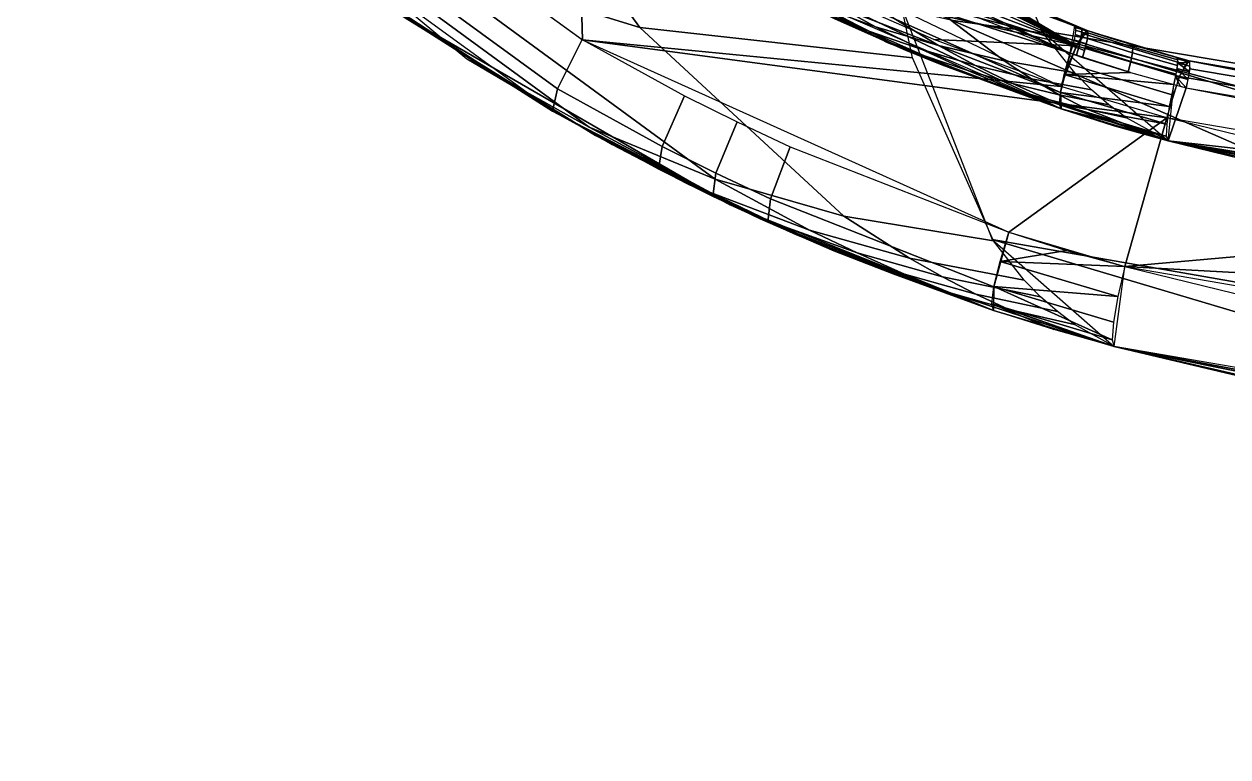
# Model space of a CAD drawing. Extents: x -48 to 59, y -19 to 0.
# Drawn here: x -34.01 to -23.82, y -18.51 to -12.31 of the extents above; entities that cross this region are included whole.
import ezdxf

# ---------------------------------------------------------------- set-up
doc = ezdxf.new("R2010")
doc.units = 0
doc.header["$MEASUREMENT"] = 0
doc.layers.add('IGES LEVEL 0', color=7, linetype='CONTINUOUS')

msp = doc.modelspace()

# ---------------------------------------------------------------- linework, layer by layer
at = {"layer": 'IGES LEVEL 0'}
for points in [[(-31.159, -9.512, -1.125), (-31.159, -9.512, -1.125), (-30.726, -9.157, -0.636), (-25.102, -12.49, -1.84)], [(-25.102, -12.49, -1.84), (-25.102, -12.49, -1.84), (-30.726, -9.157, -0.636), (-29.861, -9.84, -0.775)], [(-34.005, -9.495, 4.417), (-30.26, -12.599, 3.234), (-29.225, -13.178, 4.172), (-32.475, -10.797, 6.137)], [(-25.102, -12.49, -1.84), (-25.102, -12.49, -1.84), (-30.262, -10.221, -1.264), (-31.159, -9.512, -1.125)], [(-25.102, -12.49, -1.84), (-25.102, -12.49, -1.84), (-29.861, -9.84, -0.775), (-28.956, -10.465, -0.915)], [(-29.493, -12.853, -1.19), (-32.737, -10.487, -0.688), (-32.459, -10.135, -0.917), (-29.285, -12.438, -1.412)], [(-29.325, -10.87, -1.406), (-29.325, -10.87, -1.406), (-32.456, -10.137, -0.918), (-29.282, -12.44, -1.413)], [(-30.37, -10.148, 0.751), (-30.37, -10.148, 0.751), (-26.584, -11.998, 0.029), (-25.155, -12.552, -0.163)], [(-25.155, -12.552, -0.163), (-25.155, -12.552, -0.163), (-28.084, -11.618, 0.414), (-30.37, -10.148, 0.751)], [(-25.102, -12.49, -1.84), (-25.102, -12.49, -1.84), (-29.325, -10.87, -1.406), (-30.262, -10.221, -1.264)], [(-18.98, -13.444, 8.56), (-18.98, -13.444, 8.56), (-26.218, -10.251, 11.481), (-25.4, -12.36, 6.75)], [(-26.218, -10.251, 11.481), (-26.218, -10.251, 11.481), (-18.98, -13.444, 8.56), (-18.845, -12.189, 11.539)], [(-29.534, -13.043, -0.72), (-32.814, -10.656, -0.226), (-32.737, -10.487, -0.688), (-29.493, -12.853, -1.19)], [(-31.956, -10.471, 9.197), (-30.717, -11.743, 7.769), (-28.795, -12.334, 9.275), (-29.596, -11.236, 11.021)], [(-25.102, -12.49, -1.84), (-25.102, -12.49, -1.84), (-28.956, -10.465, -0.915), (-28.019, -11.03, -1.057)], [(-27.519, -10.697, 9.583), (-26.165, -12.273, 6.116), (-25.385, -12.382, 6.681), (-26.086, -10.802, 10.482)], [(-32.475, -10.797, 6.137), (-29.225, -13.178, 4.172), (-28.16, -13.618, 5.069), (-30.717, -11.743, 7.769)], [(-25.102, -12.49, -1.84), (-25.102, -12.49, -1.84), (-28.353, -11.456, -1.549), (-29.325, -10.87, -1.406)], [(-29.282, -12.44, -1.413), (-29.282, -12.44, -1.413), (-25.235, -12.834, -1.98), (-29.325, -10.87, -1.406)], [(-25.102, -12.49, -1.84), (-25.102, -12.49, -1.84), (-28.019, -11.03, -1.057), (-27.049, -11.534, -1.199)], [(-29.169, -11.159, 1.616), (-29.169, -11.159, 1.616), (-26.705, -12.461, 0.627), (-28.114, -11.778, 0.819)], [(-29.169, -11.159, 1.616), (-29.169, -11.159, 1.616), (-26.564, -12.521, 2.339), (-25.233, -13.024, 1.674)], [(-29.169, -11.159, 1.616), (-29.169, -11.159, 1.616), (-27.951, -11.863, 2.797), (-26.564, -12.521, 2.339)], [(-25.233, -13.024, 1.674), (-25.233, -13.024, 1.674), (-26.705, -12.461, 0.627), (-29.169, -11.159, 1.616)], [(-25.115, -12.325, -0.452), (-27.858, -11.119, -0.07), (-27.935, -11.336, 0.219), (-25.155, -12.552, -0.163)], [(-29.596, -11.236, 11.021), (-28.795, -12.334, 9.275), (-26.49, -12.591, 10.8), (-26.715, -11.514, 12.764)], [(-27.546, -11.285, -0.679), (-27.546, -11.285, -0.679), (-25.115, -12.325, -0.452), (-25.011, -12.36, -0.465)], [(-27.546, -11.285, -0.679), (-27.546, -11.285, -0.679), (-26.524, -11.775, -0.26), (-25.115, -12.325, -0.452)], [(-27.546, -11.285, -0.679), (-27.546, -11.285, -0.679), (-25.011, -12.36, -0.465), (-26.047, -11.978, -1.342)], [(-25.102, -12.49, -1.84), (-25.102, -12.49, -1.84), (-27.348, -11.979, -1.693), (-28.353, -11.456, -1.549)], [(-25.102, -12.49, -1.84), (-25.102, -12.49, -1.84), (-27.049, -11.534, -1.199), (-26.047, -11.978, -1.342)], [(-28.224, -11.642, 4.472), (-27.31, -12.143, 3.807), (-26.801, -12.33, 4.221), (-27.574, -11.9, 5.017)], [(-25.236, -12.884, 0.055), (-25.236, -12.884, 0.055), (-28.111, -11.777, 0.819), (-28.084, -11.618, 0.414)], [(-28.084, -11.618, 0.414), (-28.084, -11.618, 0.414), (-25.155, -12.552, -0.163), (-25.236, -12.884, 0.055)], [(-30.717, -11.743, 7.769), (-28.16, -13.618, 5.069), (-27.071, -13.931, 5.929), (-28.795, -12.334, 9.275)], [(-28.111, -11.777, 0.819), (-28.111, -11.777, 0.819), (-25.236, -12.884, 0.055), (-25.233, -13.024, 0.435)], [(-27.83, -11.915, 3.37), (-27.299, -12.182, 3.105), (-26.849, -12.368, 3.472), (-27.31, -12.143, 3.807)], [(-27.574, -11.9, 5.017), (-26.801, -12.33, 4.221), (-26.27, -12.488, 4.639), (-26.889, -12.111, 5.564)], [(-30.859, -12.199, 0.45), (-30.859, -12.199, 0.45), (-29.534, -13.042, -0.72), (-31.235, -11.933, -0.469)], [(-27.746, -11.969, 2.73), (-27.145, -12.262, 2.534), (-26.767, -12.428, 2.837), (-27.299, -12.182, 3.105)], [(-25.102, -12.49, -1.84), (-25.102, -12.49, -1.84), (-26.309, -12.438, -1.836), (-27.348, -11.979, -1.693)], [(-25.102, -12.49, -1.84), (-25.102, -12.49, -1.84), (-26.047, -11.978, -1.342), (-25.011, -12.36, -1.484)], [(-26.047, -11.978, -1.342), (-26.047, -11.978, -1.342), (-25.011, -12.36, -0.465), (-25.011, -12.36, -1.484)], [(-26.889, -12.111, 5.564), (-26.27, -12.488, 4.639), (-25.713, -12.618, 5.063), (-26.165, -12.273, 6.116)], [(-19.298, -15.268, 8.691), (-19.298, -15.268, 8.691), (-26.616, -12.069, 11.802), (-25.814, -14.128, 6.906)], [(-26.616, -12.069, 11.802), (-26.616, -12.069, 11.802), (-19.298, -15.268, 8.691), (-19.174, -14.037, 11.812)], [(-26.616, -12.069, 11.802), (-26.616, -12.069, 11.802), (-19.174, -14.037, 11.812), (-18.939, -12.293, 14.843)], [(-30.859, -12.199, 0.45), (-30.859, -12.199, 2.169), (-28.031, -13.835, 2.169), (-28.031, -13.835, 0.45)], [(-30.859, -12.199, 2.169), (-30.859, -12.199, 2.169), (-30.782, -12.253, 3.392), (-29.171, -13.249, 2.91)], [(-29.171, -13.249, 2.91), (-29.171, -13.249, 2.91), (-28.031, -13.835, 2.169), (-30.859, -12.199, 2.169)], [(-29.534, -13.042, -0.72), (-29.534, -13.042, -0.72), (-30.859, -12.199, 0.45), (-28.031, -13.835, 0.45)], [(-27.31, -12.143, 3.807), (-26.849, -12.368, 3.472), (-26.411, -12.522, 3.821), (-26.801, -12.33, 4.221)], [(-27.299, -12.182, 3.105), (-26.767, -12.428, 2.837), (-26.388, -12.575, 3.135), (-26.849, -12.368, 3.472)], [(-27.145, -12.262, 2.534), (-26.549, -12.527, 2.334), (-26.24, -12.651, 2.566), (-26.767, -12.428, 2.837)], [(-26.165, -12.273, 6.116), (-25.713, -12.618, 5.063), (-25.117, -12.719, 5.504), (-25.385, -12.382, 6.681)], [(-28.795, -12.334, 9.275), (-27.071, -13.931, 5.929), (-25.805, -14.141, 6.863), (-26.49, -12.591, 10.8)], [(-26.849, -12.368, 3.472), (-26.388, -12.575, 3.135), (-26.021, -12.699, 3.418), (-26.411, -12.522, 3.821)], [(-26.801, -12.33, 4.221), (-26.411, -12.522, 3.821), (-25.957, -12.656, 4.173), (-26.27, -12.488, 4.639)], [(-19.009, -14.301, 5.078), (-19.009, -14.301, 5.078), (-25.4, -12.36, 6.75), (-24.326, -13.294, 1.674)], [(-25.4, -12.36, 6.75), (-25.4, -12.36, 6.75), (-19.009, -14.301, 5.078), (-18.98, -13.444, 8.56)], [(-25.123, -12.439, -0.221), (-25.071, -12.456, -0.228), (-25.062, -12.411, -0.274), (-25.114, -12.394, -0.267)], [(-25.109, -12.335, -0.386), (-25.057, -12.352, -0.393), (-25.063, -12.343, -0.459), (-25.115, -12.325, -0.452)], [(-25.114, -12.394, -0.267), (-25.062, -12.411, -0.274), (-25.057, -12.376, -0.33), (-25.109, -12.358, -0.323)], [(-25.109, -12.358, -0.323), (-25.057, -12.376, -0.33), (-25.057, -12.352, -0.393), (-25.109, -12.335, -0.386)], [(-25.046, -12.388, -1.674), (-24.181, -12.647, -1.788), (-24.23, -12.751, -1.955), (-25.102, -12.49, -1.84)], [(-25.071, -12.456, -0.228), (-25.019, -12.474, -0.235), (-25.01, -12.428, -0.281), (-25.062, -12.411, -0.274)], [(-25.057, -12.352, -0.393), (-25.006, -12.37, -0.399), (-25.011, -12.36, -0.465), (-25.063, -12.343, -0.459)], [(-25.062, -12.411, -0.274), (-25.01, -12.428, -0.281), (-25.006, -12.393, -0.337), (-25.057, -12.376, -0.33)], [(-25.057, -12.376, -0.33), (-25.006, -12.393, -0.337), (-25.006, -12.37, -0.399), (-25.057, -12.352, -0.393)], [(-25.011, -12.36, -1.484), (-24.149, -12.616, -1.6), (-24.181, -12.647, -1.788), (-25.046, -12.388, -1.674)], [(-25.005, -12.38, -0.365), (-24.625, -12.501, -0.415), (-24.632, -12.481, -0.515), (-25.011, -12.36, -0.465)], [(-25.011, -12.36, -0.805), (-25.011, -12.36, -0.805), (-25.011, -12.36, -0.465), (-24.813, -12.425, -0.492)], [(-24.813, -12.425, -0.492), (-24.813, -12.425, -0.492), (-25.011, -12.36, -1.145), (-25.011, -12.36, -0.805)], [(-24.798, -12.429, -1.513), (-24.798, -12.429, -1.513), (-25.011, -12.36, -1.484), (-25.011, -12.36, -1.145)], [(-25.011, -12.36, -1.145), (-25.011, -12.36, -1.145), (-24.813, -12.425, -0.492), (-24.798, -12.429, -1.513)], [(-25.01, -12.428, -0.281), (-24.629, -12.549, -0.331), (-24.625, -12.501, -0.415), (-25.005, -12.38, -0.365)], [(-24.798, -12.429, -1.513), (-24.798, -12.429, -1.513), (-24.813, -12.425, -0.492), (-24.613, -12.486, -0.518)], [(-28.606, -13.341, -1.319), (-29.493, -12.853, -1.19), (-29.285, -12.438, -1.412), (-28.417, -12.913, -1.54)], [(-29.282, -12.44, -1.413), (-29.282, -12.44, -1.413), (-24.339, -13.1, -2.096), (-25.235, -12.834, -1.98)], [(-24.339, -13.1, -2.096), (-24.339, -13.1, -2.096), (-29.282, -12.44, -1.413), (-25.674, -14.067, -1.922)], [(-26.767, -12.428, 2.837), (-26.24, -12.651, 2.566), (-25.932, -12.763, 2.794), (-26.388, -12.575, 3.135)], [(-25.233, -13.024, 1.674), (-25.233, -13.024, 1.674), (-25.233, -13.024, 0.435), (-26.705, -12.461, 0.627)], [(-26.24, -12.651, 2.566), (-26.24, -12.651, 2.566), (-26.549, -12.527, 2.334), (-25.233, -13.024, 1.674)], [(-26.411, -12.522, 3.821), (-26.021, -12.699, 3.418), (-25.642, -12.809, 3.704), (-25.957, -12.656, 4.173)], [(-25.102, -12.49, -1.84), (-25.102, -12.49, -1.84), (-25.235, -12.834, -1.98), (-26.309, -12.438, -1.836)], [(-26.27, -12.488, 4.639), (-25.957, -12.656, 4.173), (-25.482, -12.769, 4.533), (-25.713, -12.618, 5.063)], [(-25.102, -12.49, -1.84), (-24.23, -12.751, -1.955), (-24.284, -12.907, -2.061), (-25.167, -12.644, -1.947)], [(-25.155, -12.552, -0.163), (-25.102, -12.57, -0.17), (-25.085, -12.511, -0.192), (-25.137, -12.494, -0.185)], [(-25.137, -12.494, -0.185), (-25.085, -12.511, -0.192), (-25.071, -12.456, -0.228), (-25.123, -12.439, -0.221)], [(-25.102, -12.57, -0.17), (-25.05, -12.588, -0.176), (-25.033, -12.529, -0.198), (-25.085, -12.511, -0.192)], [(-25.085, -12.511, -0.192), (-25.033, -12.529, -0.198), (-25.019, -12.474, -0.235), (-25.071, -12.456, -0.228)], [(-25.05, -12.588, -0.176), (-24.664, -12.709, -0.226), (-24.642, -12.622, -0.265), (-25.026, -12.501, -0.215)], [(-25.026, -12.501, -0.215), (-24.642, -12.622, -0.265), (-24.629, -12.549, -0.331), (-25.01, -12.428, -0.281)], [(-24.798, -12.429, -1.513), (-24.798, -12.429, -1.513), (-24.613, -12.486, -0.518), (-24.434, -12.539, -0.541)], [(-24.434, -12.539, -0.541), (-24.434, -12.539, -0.541), (-24.583, -12.495, -1.542), (-24.798, -12.429, -1.513)], [(-24.625, -12.501, -0.415), (-24.246, -12.609, -0.464), (-24.253, -12.589, -0.565), (-24.632, -12.481, -0.515)], [(-24.629, -12.549, -0.331), (-24.248, -12.657, -0.38), (-24.246, -12.609, -0.464), (-24.625, -12.501, -0.415)], [(-24.149, -12.616, -0.919), (-24.149, -12.616, -0.919), (-24.366, -12.558, -1.571), (-24.583, -12.495, -1.542)], [(-24.583, -12.495, -1.542), (-24.583, -12.495, -1.542), (-24.434, -12.539, -0.541), (-24.149, -12.616, -0.919)], [(-30.26, -12.599, 3.234), (-29.03, -13.326, 2.868), (-28.198, -13.731, 3.58), (-29.225, -13.178, 4.172)], [(-26.388, -12.575, 3.135), (-25.932, -12.763, 2.794), (-25.636, -12.859, 3.011), (-26.021, -12.699, 3.418)], [(-25.713, -12.618, 5.063), (-25.482, -12.769, 4.533), (-24.974, -12.863, 4.907), (-25.117, -12.719, 5.504)], [(-24.645, -12.715, -0.229), (-24.645, -12.715, -0.229), (-25.205, -12.734, -0.082), (-25.155, -12.552, -0.163)], [(-25.155, -12.552, -0.163), (-25.155, -12.552, -0.163), (-25.05, -12.588, -0.176), (-24.645, -12.715, -0.229)], [(-24.664, -12.709, -0.226), (-24.279, -12.818, -0.276), (-24.26, -12.73, -0.314), (-24.642, -12.622, -0.265)], [(-24.642, -12.622, -0.265), (-24.26, -12.73, -0.314), (-24.248, -12.657, -0.38), (-24.629, -12.549, -0.331)], [(-24.149, -12.616, -0.919), (-24.149, -12.616, -0.919), (-24.434, -12.539, -0.541), (-24.253, -12.589, -0.565)], [(-24.366, -12.558, -1.571), (-24.366, -12.558, -1.571), (-24.149, -12.616, -1.259), (-24.149, -12.616, -1.6)], [(-24.366, -12.558, -1.571), (-24.366, -12.558, -1.571), (-24.149, -12.616, -0.919), (-24.149, -12.616, -1.259)], [(-24.201, -12.603, -0.571), (-24.201, -12.603, -0.571), (-24.253, -12.589, -0.565), (-24.247, -12.601, -0.486)], [(-24.253, -12.589, -0.565), (-24.253, -12.589, -0.565), (-24.149, -12.616, -0.578), (-24.149, -12.616, -0.919)], [(-24.143, -12.629, -0.5), (-24.143, -12.629, -0.5), (-24.247, -12.601, -0.486), (-24.246, -12.633, -0.414)], [(-24.247, -12.601, -0.486), (-24.247, -12.601, -0.486), (-24.149, -12.616, -0.578), (-24.201, -12.603, -0.571)], [(-24.247, -12.601, -0.486), (-24.247, -12.601, -0.486), (-24.143, -12.629, -0.5), (-24.149, -12.616, -0.578)], [(-24.149, -12.616, -1.6), (-4.183, -16.037, -3.294), (-4.21, -16.18, -3.646), (-24.23, -12.751, -1.955)], [(-24.144, -12.685, -0.393), (-3.871, -16.127, -2.095), (-3.873, -16.062, -2.281), (-24.149, -12.616, -0.578)], [(-24.149, -12.616, -1.6), (-24.149, -12.616, -1.6), (-24.149, -12.616, -0.578), (-9.377, -15.486, -1.993)], [(-9.377, -15.486, -1.993), (-9.377, -15.486, -1.993), (-9.367, -15.487, -3.019), (-24.149, -12.616, -1.6)], [(-25.233, -13.024, 1.674), (-25.233, -13.024, 1.674), (-25.932, -12.763, 2.794), (-26.24, -12.651, 2.566)], [(-26.021, -12.699, 3.418), (-25.636, -12.859, 3.011), (-25.331, -12.947, 3.23), (-25.642, -12.809, 3.704)], [(-25.957, -12.656, 4.173), (-25.642, -12.809, 3.704), (-25.248, -12.906, 3.997), (-25.482, -12.769, 4.533)], [(-25.167, -12.644, -1.947), (-24.284, -12.907, -2.061), (-24.339, -13.1, -2.096), (-25.235, -12.834, -1.98)], [(-25.205, -12.734, -0.082), (-25.205, -12.734, -0.082), (-24.645, -12.715, -0.229), (-24.279, -12.818, -0.276)], [(-24.157, -12.774, -0.318), (-24.157, -12.774, -0.318), (-24.252, -12.683, -0.352), (-24.263, -12.746, -0.304)], [(-24.147, -12.71, -0.365), (-24.147, -12.71, -0.365), (-24.246, -12.633, -0.414), (-24.252, -12.683, -0.352)], [(-24.252, -12.683, -0.352), (-24.252, -12.683, -0.352), (-24.157, -12.774, -0.318), (-24.147, -12.71, -0.365)], [(-24.246, -12.633, -0.414), (-24.246, -12.633, -0.414), (-24.142, -12.661, -0.427), (-24.143, -12.629, -0.5)], [(-24.246, -12.633, -0.414), (-24.246, -12.633, -0.414), (-24.147, -12.71, -0.365), (-24.142, -12.661, -0.427)], [(-24.173, -12.846, -0.289), (-3.88, -16.291, -1.99), (-3.871, -16.127, -2.095), (-24.144, -12.685, -0.393)], [(-25.233, -13.024, 1.674), (-25.233, -13.024, 1.674), (-25.636, -12.859, 3.011), (-25.932, -12.763, 2.794)], [(-25.642, -12.809, 3.704), (-25.331, -12.947, 3.23), (-25.015, -13.027, 3.455), (-25.248, -12.906, 3.997)], [(-25.482, -12.769, 4.533), (-25.248, -12.906, 3.997), (-24.828, -12.99, 4.303), (-24.974, -12.863, 4.907)], [(-24.317, -13.003, -0.195), (-24.317, -13.003, -0.195), (-25.236, -12.884, 0.055), (-25.205, -12.734, -0.082)], [(-25.205, -12.734, -0.082), (-25.205, -12.734, -0.082), (-24.279, -12.818, -0.276), (-24.317, -13.003, -0.195)], [(-24.23, -12.751, -1.955), (-4.21, -16.18, -3.646), (-4.246, -16.535, -3.794), (-24.339, -13.1, -2.096)], [(-24.326, -13.294, 0.322), (-24.326, -13.294, 0.322), (-24.279, -12.818, -0.276), (-24.173, -12.846, -0.289)], [(-24.226, -12.832, -0.282), (-24.226, -12.832, -0.282), (-24.263, -12.746, -0.304), (-24.279, -12.818, -0.276)], [(-24.263, -12.746, -0.304), (-24.263, -12.746, -0.304), (-24.173, -12.846, -0.289), (-24.157, -12.774, -0.318)], [(-24.263, -12.746, -0.304), (-24.263, -12.746, -0.304), (-24.226, -12.832, -0.282), (-24.173, -12.846, -0.289)], [(-28.638, -13.535, -0.847), (-29.534, -13.043, -0.72), (-29.493, -12.853, -1.19), (-28.606, -13.341, -1.319)], [(-28.152, -13.569, -1.384), (-28.606, -13.341, -1.319), (-28.417, -12.913, -1.54), (-27.973, -13.134, -1.604)], [(-25.636, -12.859, 3.011), (-25.636, -12.859, 3.011), (-25.233, -13.024, 1.674), (-24.326, -13.294, 1.674)], [(-24.326, -13.294, 1.674), (-24.326, -13.294, 1.674), (-25.331, -12.947, 3.23), (-25.636, -12.859, 3.011)], [(-25.248, -12.906, 3.997), (-25.015, -13.027, 3.455), (-24.679, -13.1, 3.691), (-24.828, -12.99, 4.303)], [(-24.339, -13.154, -0.058), (-24.339, -13.154, -0.058), (-25.246, -12.984, 0.234), (-25.236, -12.884, 0.055)], [(-25.236, -12.884, 0.055), (-25.236, -12.884, 0.055), (-24.317, -13.003, -0.195), (-24.339, -13.154, -0.058)], [(-24.326, -13.294, 0.322), (-24.326, -13.294, 0.322), (-24.173, -12.846, -0.289), (-9.388, -15.714, -1.703)], [(-24.326, -13.294, 1.674), (-24.326, -13.294, 1.674), (-25.015, -13.027, 3.455), (-25.331, -12.947, 3.23)], [(-24.342, -13.254, 0.121), (-24.342, -13.254, 0.121), (-25.233, -13.024, 0.435), (-25.246, -12.984, 0.234)], [(-25.246, -12.984, 0.234), (-25.246, -12.984, 0.234), (-24.339, -13.154, -0.058), (-24.342, -13.254, 0.121)], [(-24.342, -13.254, 0.121), (-24.342, -13.254, 0.121), (-24.782, -13.166, 0.378), (-25.233, -13.024, 0.435)], [(-24.782, -13.166, 1.674), (-24.782, -13.166, 1.674), (-25.233, -13.024, 1.054), (-25.233, -13.024, 1.674)], [(-24.782, -13.166, 0.378), (-24.782, -13.166, 0.378), (-25.233, -13.024, 0.435), (-25.233, -13.024, 1.054)], [(-24.782, -13.166, 0.378), (-24.782, -13.166, 0.378), (-25.233, -13.024, 1.054), (-24.782, -13.166, 1.674)], [(-25.015, -13.027, 3.455), (-25.015, -13.027, 3.455), (-24.326, -13.294, 1.674), (-24.679, -13.1, 3.691)], [(-28.031, -13.835, 0.45), (-28.031, -13.835, 0.45), (-27.716, -13.98, -0.974), (-29.534, -13.042, -0.72)], [(-27.691, -13.785, -1.449), (-28.152, -13.569, -1.384), (-27.973, -13.134, -1.604), (-27.523, -13.344, -1.668)], [(-24.339, -13.1, -2.096), (-24.339, -13.1, -2.096), (-25.674, -14.067, -1.922), (-24.694, -14.358, -2.05)], [(-24.694, -14.358, -2.05), (-24.694, -14.358, -2.05), (-20.654, -13.999, -2.537), (-24.339, -13.1, -2.096)], [(-29.225, -13.178, 4.172), (-28.198, -13.731, 3.58), (-27.36, -14.049, 4.262), (-28.16, -13.618, 5.069)], [(-24.342, -13.254, 0.121), (-24.342, -13.254, 0.121), (-24.326, -13.294, 0.322), (-24.782, -13.166, 0.378)], [(-24.326, -13.294, 0.998), (-24.326, -13.294, 0.998), (-24.326, -13.294, 0.322), (-24.782, -13.166, 0.378)], [(-24.782, -13.166, 1.674), (-24.782, -13.166, 1.674), (-24.326, -13.294, 1.674), (-24.326, -13.294, 0.998)], [(-24.782, -13.166, 1.674), (-24.782, -13.166, 1.674), (-24.326, -13.294, 0.998), (-24.782, -13.166, 0.378)], [(-28.031, -13.835, 2.169), (-28.031, -13.835, 2.169), (-29.171, -13.249, 2.91), (-27.471, -14.09, 2.402)], [(-29.03, -13.326, 2.868), (-28.405, -13.653, 2.683), (-27.68, -13.981, 3.281), (-28.198, -13.731, 3.58)], [(-28.178, -13.764, -0.911), (-28.638, -13.535, -0.847), (-28.606, -13.341, -1.319), (-28.152, -13.569, -1.384)], [(-24.326, -13.294, 0.322), (-24.326, -13.294, 0.322), (-9.388, -15.714, -1.703), (5.702, -16.675, -2.182)], [(5.702, -16.675, -2.182), (5.702, -16.675, -2.182), (-4.242, -16.734, -1.374), (-24.326, -13.294, 0.322)], [(-19.009, -14.301, 5.078), (-19.009, -14.301, 5.078), (-24.326, -13.294, 1.674), (-20.631, -14.197, 1.79)], [(-11.216, -15.942, 0.93), (-11.216, -15.942, 0.93), (-24.326, -13.294, 0.322), (-24.326, -13.294, 1.674)], [(-11.216, -15.942, -0.074), (-11.216, -15.942, -0.074), (-16.937, -14.976, -0.502), (-24.326, -13.294, 0.322)], [(-11.216, -15.942, 1.432), (-11.216, -15.942, 1.432), (-24.326, -13.294, 1.674), (-16.918, -14.98, 1.922)], [(-24.326, -13.294, 0.322), (-24.326, -13.294, 0.322), (-11.216, -15.942, 0.93), (-11.216, -15.942, 0.428)], [(-24.326, -13.294, 1.674), (-24.326, -13.294, 1.674), (-11.216, -15.942, 1.432), (-11.216, -15.942, 0.93)], [(-24.326, -13.294, 0.322), (-24.326, -13.294, 0.322), (-11.216, -15.942, 0.428), (-11.216, -15.942, -0.074)], [(-25.8, -14.529, -1.706), (-27.691, -13.785, -1.449), (-27.523, -13.344, -1.668), (-25.674, -14.067, -1.922)], [(-27.714, -13.982, -0.975), (-28.178, -13.764, -0.911), (-28.152, -13.569, -1.384), (-27.691, -13.785, -1.449)], [(-28.16, -13.618, 5.069), (-27.36, -14.049, 4.262), (-26.516, -14.288, 4.92), (-27.071, -13.931, 5.929)], [(-28.405, -13.653, 2.683), (-27.777, -13.953, 2.495), (-27.163, -14.21, 2.981), (-27.68, -13.981, 3.281)], [(-28.198, -13.731, 3.58), (-27.68, -13.981, 3.281), (-26.958, -14.243, 3.856), (-27.36, -14.049, 4.262)], [(-28.031, -13.835, 2.169), (-28.031, -13.835, 2.169), (-27.471, -14.09, 2.402), (-25.804, -14.731, 1.674)], [(-28.031, -13.835, 0.45), (-28.031, -13.835, 0.45), (-25.804, -14.731, 1.674), (-25.804, -14.731, 0.223)], [(-25.804, -14.731, 1.674), (-25.804, -14.731, 1.674), (-28.031, -13.835, 0.45), (-28.031, -13.835, 2.169)], [(-25.804, -14.731, 0.223), (-25.804, -14.731, 0.223), (-27.716, -13.98, -0.974), (-28.031, -13.835, 0.45)], [(-25.804, -14.731, -1.228), (-27.714, -13.982, -0.975), (-27.691, -13.785, -1.449), (-25.8, -14.529, -1.706)], [(-27.071, -13.931, 5.929), (-26.516, -14.288, 4.92), (-25.545, -14.472, 5.643), (-25.805, -14.141, 6.863)], [(-27.777, -13.953, 2.495), (-27.156, -14.224, 2.305), (-26.654, -14.419, 2.676), (-27.163, -14.21, 2.981)], [(-25.804, -14.731, 0.223), (-25.804, -14.731, 0.223), (-25.804, -14.731, -1.228), (-27.716, -13.98, -0.974)], [(-27.68, -13.981, 3.281), (-27.163, -14.21, 2.981), (-26.556, -14.421, 3.446), (-26.958, -14.243, 3.856)], [(-27.36, -14.049, 4.262), (-26.958, -14.243, 3.856), (-26.235, -14.446, 4.411), (-26.516, -14.288, 4.92)], [(-24.694, -14.358, -2.05), (-24.694, -14.358, -2.05), (-16.946, -14.78, -2.921), (-20.654, -13.999, -2.537)], [(-19.317, -16.061, 5.31), (-19.317, -16.061, 5.31), (-25.814, -14.128, 6.906), (-24.782, -15.035, 1.674)], [(-25.814, -14.128, 6.906), (-25.814, -14.128, 6.906), (-19.317, -16.061, 5.31), (-19.298, -15.268, 8.691)], [(-25.749, -14.315, -1.861), (-25.749, -14.315, -1.861), (-25.674, -14.067, -1.922), (-25.187, -14.221, -1.986)], [(-27.163, -14.21, 2.981), (-26.654, -14.419, 2.676), (-26.161, -14.583, 3.033), (-26.556, -14.421, 3.446)], [(-26.654, -14.419, 2.676), (-26.654, -14.419, 2.676), (-27.156, -14.224, 2.305), (-25.804, -14.731, 1.674)], [(-26.958, -14.243, 3.856), (-26.556, -14.421, 3.446), (-25.953, -14.591, 3.898), (-26.235, -14.446, 4.411)], [(-25.749, -14.315, -1.861), (-25.749, -14.315, -1.861), (-25.187, -14.221, -1.986), (-24.694, -14.358, -2.05)], [(-26.516, -14.288, 4.92), (-26.235, -14.446, 4.411), (-25.406, -14.613, 5.025), (-25.545, -14.472, 5.643)], [(-24.753, -14.612, -1.991), (-24.753, -14.612, -1.991), (-25.8, -14.527, -1.709), (-25.749, -14.315, -1.861)], [(-25.749, -14.315, -1.861), (-25.749, -14.315, -1.861), (-24.694, -14.358, -2.05), (-24.753, -14.612, -1.991)], [(-4.644, -18.507, -3.079), (-24.782, -15.035, -1.356), (-24.694, -14.358, -2.05), (-4.614, -17.809, -3.778)], [(-16.946, -14.78, -2.921), (-16.946, -14.78, -2.921), (-24.694, -14.358, -2.05), (-20.97, -15.267, -2.501)], [(-25.804, -14.731, 1.674), (-25.804, -14.731, 1.674), (-26.161, -14.583, 3.033), (-26.654, -14.419, 2.676)], [(-26.556, -14.421, 3.446), (-26.161, -14.583, 3.033), (-25.674, -14.72, 3.379), (-25.953, -14.591, 3.898)], [(-26.235, -14.446, 4.411), (-25.953, -14.591, 3.898), (-25.264, -14.738, 4.4), (-25.406, -14.613, 5.025)], [(-24.8, -14.977, -1.617), (-24.8, -14.977, -1.617), (-25.819, -14.673, -1.487), (-25.8, -14.527, -1.709)], [(-25.8, -14.527, -1.709), (-25.8, -14.527, -1.709), (-24.79, -14.829, -1.839), (-24.8, -14.977, -1.617)], [(-25.8, -14.527, -1.709), (-25.8, -14.527, -1.709), (-24.753, -14.612, -1.991), (-24.79, -14.829, -1.839)], [(-26.161, -14.583, 3.033), (-26.161, -14.583, 3.033), (-25.804, -14.731, 1.674), (-24.782, -15.035, 1.674)], [(-24.782, -15.035, 1.674), (-24.782, -15.035, 1.674), (-25.674, -14.72, 3.379), (-26.161, -14.583, 3.033)], [(-25.953, -14.591, 3.898), (-25.674, -14.72, 3.379), (-25.12, -14.847, 3.765), (-25.264, -14.738, 4.4)], [(-25.819, -14.673, -1.487), (-25.819, -14.673, -1.487), (-24.8, -14.977, -1.617), (-24.782, -15.035, -1.356)], [(-25.295, -14.891, -1.292), (-25.295, -14.891, -1.292), (-25.804, -14.731, -1.228), (-25.819, -14.673, -1.487)], [(-25.819, -14.673, -1.487), (-25.819, -14.673, -1.487), (-24.782, -15.035, -1.356), (-25.295, -14.891, -1.292)], [(-25.804, -14.731, 0.223), (-25.804, -14.731, 0.223), (-25.804, -14.731, 1.674), (-24.782, -15.035, 1.674)], [(-24.782, -15.035, 0.159), (-24.782, -15.035, 0.159), (-25.804, -14.731, -1.228), (-25.804, -14.731, 0.223)], [(-24.782, -15.035, 0.159), (-24.782, -15.035, 0.159), (-24.782, -15.035, -1.356), (-25.804, -14.731, -1.228)], [(-25.804, -14.731, 0.223), (-25.804, -14.731, 0.223), (-24.782, -15.035, 1.674), (-24.782, -15.035, 0.159)], [(-25.674, -14.72, 3.379), (-25.674, -14.72, 3.379), (-24.782, -15.035, 1.674), (-25.12, -14.847, 3.765)], [(-19.317, -16.061, 5.31), (-19.317, -16.061, 5.31), (-24.782, -15.035, 1.674), (-19.226, -16.348, 1.854)], [(-11.473, -17.723, 1.719), (-11.473, -17.723, 1.719), (-24.782, -15.035, 1.674), (-17.261, -16.746, 1.922)], [(-11.473, -17.723, 0.285), (-11.473, -17.723, 0.285), (-24.782, -15.035, -1.356), (-24.782, -15.035, 1.674)], [(-11.473, -17.723, -1.866), (-11.473, -17.723, -1.866), (-17.296, -16.742, -2.197), (-24.782, -15.035, -1.356)], [(-24.782, -15.035, 1.674), (-24.782, -15.035, 1.674), (-11.473, -17.723, 1.719), (-11.473, -17.723, 1.002)], [(-24.782, -15.035, -1.356), (-24.782, -15.035, -1.356), (-11.473, -17.723, 0.285), (-11.473, -17.723, -0.432)], [(-24.782, -15.035, 1.674), (-24.782, -15.035, 1.674), (-11.473, -17.723, 1.002), (-11.473, -17.723, 0.285)], [(-24.782, -15.035, -1.356), (-24.782, -15.035, -1.356), (-11.473, -17.723, -1.149), (-11.473, -17.723, -1.866)], [(-24.782, -15.035, -1.356), (-24.782, -15.035, -1.356), (-11.473, -17.723, -0.432), (-11.473, -17.723, -1.149)]]:
    msp.add_3dface(points, dxfattribs=at)

doc.saveas('drawing.dxf')
